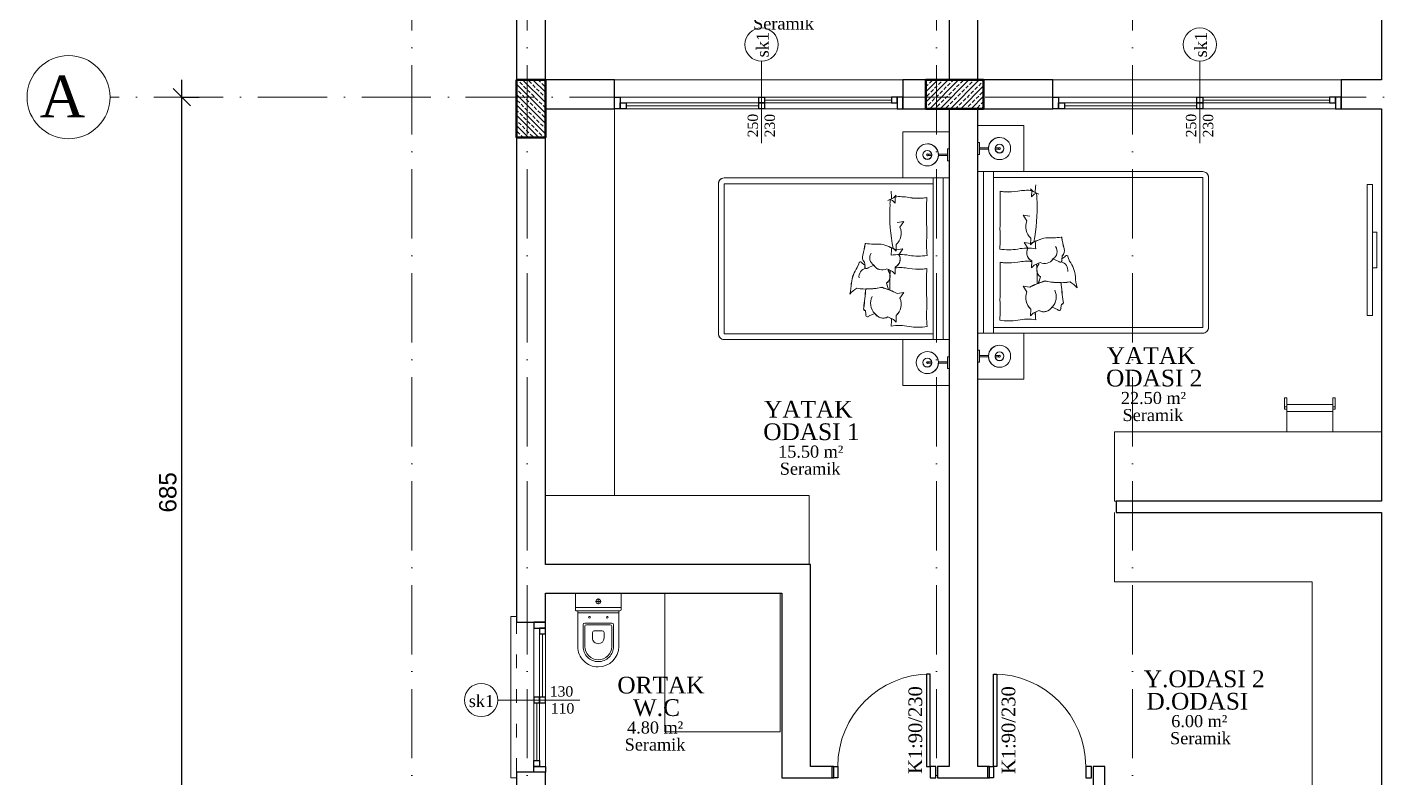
# Model space of a CAD drawing. Header units: centimetres. Extents: x 116407 to 128890, y -80763 to -76541.
# Drawn here: x 120102 to 121274, y -78575 to -77924 of the extents above; entities that cross this region are included whole.
import ezdxf
from ezdxf.enums import TextEntityAlignment as Align

# ---------------------------------------------------------------- set-up
doc = ezdxf.new("R2010")
doc.units = ezdxf.units.CM
doc.linetypes.add('ACAD_ISO03W100', pattern=[30, 12, -18])
doc.linetypes.add('ACAD_ISO10W100', pattern=[18, 12, -3, 0, -3])
doc.layers.get('0').update_dxf_attribs({"lineweight": 0})
for name, color, linetype, lineweight in [('00 aks yazi', 40, 'Continuous', 9), ('000 DUVAR UPDATED', 30, 'Continuous', 35), ('00_Axis', 70, 'ACAD_ISO10W100', 9), ('00_DUVAR', 150, 'Continuous', 30), ('00_tefriş', 253, 'Continuous', 9), ('04 DIS OLCU', 40, 'Continuous', 9), ('04 KA TAG', 171, 'Continuous', 18), ('04 PEN TAG', 71, 'Continuous', 18), ('04 pencere cam', 4, 'Continuous', 18), ('04 PENCERE DENIZLIK', 190, 'Continuous', 18), ('04 pencere kasa', 3, 'Continuous', 25), ('04 pencere plan', 2, 'Continuous', 18), ('COLUMN4', 3, 'Continuous', 50), ('D_DOL', 42, 'Continuous', 15), ('tarama', 2, 'Continuous', 18), ('TEFRIS', 21, 'Continuous', 5), ('YAZI', 7, 'Continuous', 20)]:
    doc.layers.add(name, color=color, linetype=linetype, lineweight=lineweight)
doc.styles.add('Arial_1', font='arial.ttf', dxfattribs={"height": 15})
doc.styles.get("Standard").update_dxf_attribs({"font": 'times.ttf'})
doc.dimstyles.new('Ic Olcu 1-100', dxfattribs={"dimscale": 30.48, "dimtxt": 15, "dimasz": 0.492126, "dimexe": 0.492126, "dimexo": 0.0625, "dimgap": 0.15, "dimtad": 1, "dimdec": 0, "dimzin": 0, "dimdsep": 46, "dimtxsty": 'Arial_1', "dimblk1": 'OBLIQUE', "dimblk2": 'OBLIQUE', "dimsah": 1, "dimcen": 0.09, "dimdle": 0.492126, "dimadec": 0, "dimazin": 0, "dimtfac": 1, "dimtdec": 0, "dimtix": 1, "dimtmove": 0, "dimatfit": 3, "dimfxlon": 1, "dimtvp": 1, "dimtolj": 1, "dimtzin": 0, "dimarcsym": 2})

# ---------------------------------------------------------------- blocks, each defined once
blk = doc.blocks.new('oda ismi-flat-1-flat-2-flat-1')
at = {"layer": 'YAZI'}
for tag, height, p in [('ODAISMI', 25.9, (32.8, 3.2)), ('ODAISMI', 25.9, (32.8, -31.5)), ('METREKARE', 18.7, (32.6, -58.7)), ('MALZEME', 18.7, (34.4, -85.1))]:
    blk.add_attdef(tag, text='', height=height, dxfattribs=at).set_placement(p, align=Align.CENTER)
blk = doc.blocks.new('wc')
at = {"layer": '00_tefriş', "lineweight": 5}
for p, q in [((-56532.5, -36762.4), (-56532.5, -36801.9)), ((-56517.4, -36763.4), (-56517.4, -36800.9)), ((-56517.4, -36764.3), (-56486.6, -36764.3)), ((-56515.6, -36764.3), (-56515.6, -36799.8)), ((-56506.8, -36782.1), (-56506.8, -36770.4)), ((-56486.6, -36768.8), (-56505.3, -36768.9)), ((-56486.6, -36770.3), (-56503.8, -36770.4)), ((-56528.1, -36782.1), (-56523.1, -36782.1)), ((-56525.6, -36784.6), (-56525.6, -36779.6)), ((-56506.8, -36782.1), (-56506.8, -36793.8)), ((-56505.3, -36782.1), (-56505.3, -36771.9)), ((-56505.3, -36782.1), (-56505.3, -36792.3)), ((-56500.1, -36782.1), (-56500.1, -36778.6)), ((-56500.1, -36782.1), (-56500.1, -36785.6)), ((-56498.6, -36777.1), (-56493.9, -36777.1)), ((-56488.9, -36782.1), (-56488.9, -36782.1)), ((-56468.9, -36782.1), (-56468.9, -36782.1)), ((-56486.6, -36793.8), (-56503.8, -36793.8)), ((-56498.6, -36787.1), (-56493.9, -36787.1)), ((-56517.4, -36799.8), (-56486.6, -36799.8)), ((-56486.6, -36795.3), (-56505.3, -36795.3))]:
    blk.add_line(p, q, dxfattribs=at)
for points in [[(-56532.5, -36762.4), (-56520.4, -36762.4), (-56520.4, -36801.9), (-56532.5, -36801.9)], [(-56520.4, -36762.4), (-56518.4, -36762.4)], [(-56518.4, -36801.9), (-56520.4, -36801.9)]]:
    blk.add_lwpolyline(points, dxfattribs=at)
for centre, radius in [((-56525.6, -36782.1), 2), ((-56511.9, -36774.3), 0.75), ((-56511.9, -36789.8), 0.75)]:
    blk.add_circle(centre, radius, dxfattribs=at)
for centre, radius, start, end in [((-56518.4, -36763.4), 1, 0, 90), ((-56505.3, -36770.4), 1.5, 90.0318, 180), ((-56503.8, -36771.9), 1.5, 90.0318, 180), ((-56486.6, -36782.1), 17.8, 0, 90), ((-56486.6, -36782.1), 13.2, 44.9852, 90.0601), ((-56486.6, -36782.1), 11.7, 44.9852, 90.0601), ((-56498.6, -36778.6), 1.5, 90, 180), ((-56493.9, -36782.1), 5, 0, 90), ((-56493.9, -36782.1), 5, 270, 0), ((-56486.6, -36782.1), 17.8, 270, 0), ((-56486.6, -36782.1), 11.7, 359.9386, 44.9852), ((-56486.6, -36782.1), 11.7, 315.0148, 0.0614), ((-56486.6, -36782.1), 13.2, 359.9386, 44.9852), ((-56486.6, -36782.1), 13.2, 315.0148, 0.0614), ((-56505.3, -36793.8), 1.5, 180, 269.9682), ((-56503.8, -36792.3), 1.5, 180, 269.9682), ((-56498.6, -36785.6), 1.5, 180, 270), ((-56486.6, -36782.1), 11.7, 269.9399, 315.0148), ((-56486.6, -36782.1), 13.2, 269.9399, 315.0148), ((-56518.4, -36800.9), 1, 270, 0)]:
    blk.add_arc(centre, radius, start, end, dxfattribs=at)
blk = doc.blocks.new('fdssddsfgdgffdss')
at = {"layer": 'D_DOL'}
for p, q in [((57430.7, -22199.9), (57430.7, -22381.3)), ((57435.7, -22194.9), (57565.7, -22194.9)), ((57435.7, -22199.9), (57565.7, -22199.9)), ((57435.7, -22199.9), (57435.7, -22381.3)), ((57565.7, -22199.9), (57565.7, -22381.3)), ((57570.7, -22199.9), (57570.7, -22381.3)), ((57508.3, -22315.4), (57505.2, -22316.6)), ((57503.8, -22321.7), (57507.1, -22322.1)), ((57504.5, -22319.6), (57506.3, -22322)), ((57508.6, -22324.8), (57506.4, -22329.8)), ((57545.5, -22322.5), (57548.8, -22322.9)), ((57550.3, -22325.7), (57548.2, -22330.6)), ((57509.5, -22341), (57511.7, -22346)), ((57522, -22340.6), (57527.7, -22342.5)), ((57527.7, -22342.5), (57525.3, -22337)), ((57448, -22346.8), (57445.7, -22349.2)), ((57450.3, -22341.9), (57448, -22346.8)), ((57492.2, -22354.8), (57493.1, -22349)), ((57497.2, -22351.5), (57492.2, -22354.8)), ((57514, -22348.3), (57508.1, -22348.1)), ((57510, -22342.3), (57510.9, -22342)), ((57511.7, -22346), (57514, -22348.3)), ((57529.9, -22355.6), (57530.9, -22349.8)), ((57535, -22352.4), (57529.9, -22355.6)), ((57555.8, -22349.2), (57549.8, -22349)), ((57551.2, -22341.9), (57553.4, -22346.8)), ((57553.4, -22346.8), (57555.8, -22349.2)), ((57430.7, -22354.9), (57390.7, -22354.9)), ((57390.7, -22354.9), (57390.7, -22394.9)), ((57430.7, -22354.9), (57430.7, -22394.9)), ((57430.7, -22394.9), (57430.7, -22354.9)), ((57570.7, -22354.9), (57570.7, -22394.9)), ((57570.7, -22394.9), (57570.7, -22354.9)), ((57570.7, -22354.9), (57610.7, -22354.9)), ((57610.7, -22354.9), (57610.7, -22394.9)), ((57410.1, -22379.9), (57410.1, -22376.6)), ((57411.3, -22379.9), (57411.3, -22376.6)), ((57590.1, -22379.9), (57590.1, -22376.6)), ((57591.3, -22379.9), (57591.3, -22376.6)), ((57410.1, -22393.5), (57410.1, -22385.7)), ((57411.3, -22393.5), (57411.3, -22385.7)), ((57430.7, -22381.3), (57430.7, -22389.9)), ((57570.7, -22381.3), (57430.7, -22381.3)), ((57430.7, -22389.9), (57430.7, -22381.3)), ((57570.7, -22381.3), (57570.7, -22389.9)), ((57570.7, -22389.9), (57570.7, -22381.3)), ((57590.1, -22393.5), (57590.1, -22385.7)), ((57591.3, -22393.5), (57591.3, -22385.7)), ((57390.7, -22394.9), (57430.7, -22394.9)), ((57405.6, -22393.5), (57415.9, -22393.5)), ((57405.6, -22393.5), (57405.6, -22394.9)), ((57405.6, -22394.9), (57415.9, -22394.9)), ((57415.9, -22393.5), (57415.9, -22394.9)), ((57430.7, -22389.9), (57570.7, -22389.9)), ((57610.7, -22394.9), (57570.7, -22394.9)), ((57595.9, -22393.5), (57585.6, -22393.5)), ((57585.6, -22393.5), (57585.6, -22394.9)), ((57595.9, -22394.9), (57585.6, -22394.9)), ((57595.9, -22393.5), (57595.9, -22394.9))]:
    blk.add_line(p, q, dxfattribs=at)
for points in [[(57565.7, -22381.3), (57570.7, -22381.3), (57570.7, -22354.9), (57570.7, -22199.9, 0.414214), (57565.7, -22194.9), (57435.7, -22194.9, 0.414214), (57430.7, -22199.9), (57430.7, -22381.3), (57435.7, -22381.3), (57435.7, -22199.9), (57565.7, -22199.9)], [(57506.4, -22329.8, -0.392918), (57509.5, -22341), (57510, -22342.3), (57510.9, -22342, 0.137143), (57514.6, -22343.7, -0.004907), (57517.6, -22343.6, 0.181605), (57522, -22340.6), (57527.5, -22342.4, -0.009582), (57526.8, -22340.4), (57525.3, -22337, 0.102673), (57526.3, -22315, -0.086663), (57531.3, -22308.8, -0.074176), (57521.8, -22310.3, 0.12918), (57508.3, -22315.4), (57505.2, -22316.6, 0.901035), (57504.5, -22319.6), (57506.3, -22322), (57507.1, -22322.1, -0.901035), (57508.6, -22324.8)], [(57493.1, -22349), (57492.2, -22354.8), (57497.2, -22351.5, 0.17513), (57502.4, -22352.4, 0.243964), (57508.1, -22348.1), (57508.6, -22348.1), (57514, -22348.3), (57511.7, -22346), (57510.8, -22344), (57510, -22342.3), (57509.5, -22341, 0.392918), (57506.4, -22329.8), (57508.6, -22324.8, 0.901035), (57507.1, -22322.1), (57503.8, -22321.7, 0.287202), (57497.5, -22320.1, -0.022841), (57487.8, -22322.2, 0.006283), (57487.5, -22322.7, -0.061637), (57488, -22336, 0.064503)], [(57526.8, -22340.4), (57527.7, -22342.5), (57527.5, -22342.4, 0.005935), (57527.9, -22343.6, 0.03169), (57530.9, -22349.8), (57529.9, -22355.6), (57535, -22352.4, 0.326756), (57549.8, -22349), (57555.8, -22349.2), (57553.4, -22346.8), (57552.7, -22345.1), (57551.2, -22341.9, 0.038076), (57551.7, -22340.7, 0.349611), (57548.2, -22330.6), (57550.3, -22325.7, 0.901035), (57548.8, -22322.9), (57545.5, -22322.5, 0.678372), (57543.2, -22321, -0.010137), (57526.9, -22322.8, -0.061385), (57525.5, -22336, 0.021337)], [(57517.6, -22343.6, -0.016501), (57527.9, -22343.6, -0.005935), (57527.5, -22342.4), (57522, -22340.6, -0.181605)], [(57509.8, -22371.5, -0.023883), (57509.2, -22375.6, -0.002137), (57514.8, -22375.5, -0.01041), (57542.1, -22375.7, -0.040169), (57559.4, -22375.9, 0.090908), (57559.4, -22360.3, -0.089245), (57559.2, -22344.6, -0.019198), (57552.7, -22345.1), (57553.4, -22346.8), (57555.8, -22349.2), (57549.8, -22349, -0.326756), (57535, -22352.4), (57529.9, -22355.6), (57530.9, -22349.8, -0.03169), (57527.9, -22343.6, 0.016501), (57517.6, -22343.6, -0.102864), (57514.6, -22343.7, 0.005985), (57510.8, -22344), (57511.7, -22346), (57514, -22348.3), (57508.6, -22348.1, 0.067694), (57509.1, -22360.1, -0.066607)], [(57509.8, -22371.5, -0.023883), (57509.2, -22375.6, -0.002137), (57514.8, -22375.5, -0.01041), (57542.1, -22375.7, -0.040169), (57559.4, -22375.9, 0.090908), (57559.4, -22360.3, -0.089245), (57559.2, -22344.6, -0.019198), (57552.7, -22345.1), (57553.4, -22346.8), (57555.8, -22349.2), (57549.8, -22349, -0.326756), (57535, -22352.4), (57529.9, -22355.6), (57530.9, -22349.8, -0.03169), (57527.9, -22343.6, 0.016501), (57517.6, -22343.6, -0.102864), (57514.6, -22343.7, 0.005985), (57510.8, -22344), (57511.7, -22346), (57514, -22348.3), (57508.6, -22348.1, 0.067694), (57509.1, -22360.1, -0.066607)], [(57510.8, -22344, -0.005985), (57514.6, -22343.7, -0.137143), (57510.9, -22342), (57510, -22342.3)], [(57430.7, -22394.9), (57415.9, -22394.9), (57415.9, -22393.5), (57411.3, -22393.5), (57411.3, -22385.7, 0.396737), (57420.3, -22376.1, 1), (57401.1, -22376.1, 0.396737), (57410.1, -22385.7), (57410.1, -22393.5), (57405.6, -22393.5), (57405.6, -22394.9), (57390.7, -22394.9), (57390.7, -22354.9), (57430.7, -22354.9)], [(57570.7, -22394.9), (57585.6, -22394.9), (57585.6, -22393.5), (57590.1, -22393.5), (57590.1, -22385.7, -0.396737), (57581.1, -22376.1, -1), (57600.3, -22376.1, -0.396737), (57591.3, -22385.7), (57591.3, -22393.5), (57595.9, -22393.5), (57595.9, -22394.9), (57610.7, -22394.9), (57610.7, -22354.9), (57570.7, -22354.9)], [(57420.3, -22376.1, -0.396737), (57411.3, -22385.7, -0.431909), (57401.1, -22376.1, -1)], [(57414.6, -22376.1, -0.37077), (57411.3, -22379.9), (57411.3, -22376.6, 0.182676), (57411.5, -22376.1, 1), (57410, -22376.1, 0.182676), (57410.1, -22376.6), (57410.1, -22379.9, -0.37077), (57406.9, -22376.1, -1)], [(57406.9, -22376.1, 1), (57414.6, -22376.1, 1)], [(57410, -22376.1, 1), (57411.5, -22376.1, 1)], [(57581.1, -22376.1, 0.396737), (57590.1, -22385.7, 0.431909), (57600.3, -22376.1, 1)], [(57586.9, -22376.1, 0.37077), (57590.1, -22379.9), (57590.1, -22376.6, -0.182676), (57590, -22376.1, -1), (57591.5, -22376.1, -0.182676), (57591.3, -22376.6), (57591.3, -22379.9, 0.37077), (57594.6, -22376.1, 1)], [(57594.6, -22376.1, -1), (57586.9, -22376.1, -1)], [(57591.5, -22376.1, -1), (57590, -22376.1, -1)]]:
    blk.add_lwpolyline(points, format="xyb", close=True, dxfattribs=at)
for points in [[(57491.8, -22346.4, 0.05741), (57456.1, -22343.6, -0.102864), (57453, -22343.7, 0.005985), (57449.3, -22344), (57450.2, -22346), (57452.5, -22348.3), (57447.1, -22348.1, 0.067694), (57447.6, -22360.1, -0.066607), (57448.2, -22371.5, -0.023883), (57447.7, -22375.6, -0.002137), (57453.3, -22375.5, -0.01041), (57480.6, -22375.7, -0.040169), (57497.8, -22375.9, 0.090908), (57497.8, -22360.3, -0.089245), (57497.7, -22344.6, -0.019198), (57491.2, -22345.1), (57491.9, -22346.8), (57494.2, -22349.2), (57488.3, -22349, -0.326756), (57473.5, -22352.4), (57468.4, -22355.6), (57469.4, -22349.8)], [(57491.8, -22346.4, 0.05741), (57456.1, -22343.6, -0.102864), (57453, -22343.7, 0.005985), (57449.3, -22344), (57450.2, -22346), (57452.5, -22348.3), (57447.1, -22348.1, 0.067694), (57447.6, -22360.1, -0.066607), (57448.2, -22371.5, -0.023883), (57447.7, -22375.6, -0.002137), (57453.3, -22375.5, -0.01041), (57480.6, -22375.7, -0.040169), (57497.8, -22375.9, 0.090908), (57497.8, -22360.3, -0.089245), (57497.7, -22344.6, -0.019198), (57491.2, -22345.1), (57491.9, -22346.8), (57494.2, -22349.2), (57488.3, -22349, -0.326756), (57473.5, -22352.4), (57468.4, -22355.6)]]:
    blk.add_lwpolyline(points, format="xyb", dxfattribs=at)
for points in [[(57430.7, -22389.9), (57570.7, -22389.9), (57570.7, -22381.3), (57430.7, -22381.3)], [(57430.7, -22394.9), (57570.7, -22394.9), (57570.7, -22389.9), (57430.7, -22389.9)]]:
    blk.add_lwpolyline(points, close=True, dxfattribs=at)
at = {"layer": 'D_DOL', "linetype": 'Continuous', "ltscale": 0.7}
blk.add_lwpolyline([(57570.7, -22394.9), (57430.7, -22394.9), (57430.7, -22389.9), (57570.7, -22389.9)], close=True, dxfattribs=at)
at = {"layer": 'D_DOL'}
for centre, radius in [((57410.7, -22376.1), 9.6), ((57410.7, -22376.1), 3.84), ((57410.7, -22376.1), 0.768), ((57590.7, -22376.1), 9.6), ((57590.7, -22376.1), 3.84), ((57590.7, -22376.1), 0.768)]:
    blk.add_circle(centre, radius, dxfattribs=at)
for centre, radius, start, end in [((57435.7, -22199.9), 5, 90, 180), ((57565.7, -22199.9), 5, 0, 90), ((57505, -22318.2), 1.58, 82.5727, 250.6526), ((57524.7, -22338.4), 28.3, 95.9749, 125.4178), ((57516.3, -22324.3), 7.46, 81.8936, 166.6902), ((57521.7, -22277.5), 32.7, 270.1013, 287.0702), ((57472.8, -22323.7), 54.2, 345.7162, 9.1649), ((57546.6, -22326.4), 23.3, 130.9609, 150.7731), ((57470.1, -22215.3), 108.4, 279.3886, 284.6224), ((57500, -22333.7), 7.53, 31.5495, 124.3433), ((57499.4, -22325.9), 6.09, 44.4301, 108.5269), ((57501.9, -22337), 8.57, 332.1866, 57.9895), ((57507.7, -22323.5), 1.58, 304.0071, 112.0869), ((57490.2, -21920.2), 404.2, 275.211, 277.5342), ((57539.2, -22339.9), 13, 46.2061, 116.1373), ((57544.1, -22322.2), 1.47, 348.174, 124.7815), ((57549.4, -22324.4), 1.58, 304.0071, 112.0869), ((57540.6, -22322.7), 54.2, 194.1808, 208.9434), ((57515.8, -22336.3), 7.54, 229.6098, 325.5098), ((57578.3, -22323.6), 54.2, 193.2377, 208.9434), ((57535.9, -22829.9), 489.7, 91.0714, 91.0725), ((57543.6, -22337.9), 8.57, 332.1866, 57.9895), ((57451.6, -22259.5), 85.7, 263.7463, 268.1455), ((57501.1, -22344.8), 7.74, 240.1565, 334.7315), ((57552.8, -22352.1), 44.4, 174.8952, 190.3858), ((57523.2, -22499.8), 156.3, 88.248, 94.5257), ((57540.1, -22340.5), 12.9, 246.7385, 319.119), ((57549.9, -22259.5), 85.7, 271.8545, 276.2537), ((57405.3, -22368.1), 43.1, 355.4593, 10.7019), ((57466.8, -22368.1), 43.1, 355.4593, 10.7019)]:
    blk.add_arc(centre, radius, start, end, dxfattribs=at)
blk = doc.blocks.new('_Oblique')
at = {"color": 0, "linetype": 'ByBlock', "lineweight": -2}
blk.add_line((-0.5, -0.5), (0.5, 0.5), dxfattribs=at)
blk = doc.blocks.new('*D47')
at = {"layer": '04 DIS OLCU', "color": 0, "lineweight": -2, "transparency": 16777216}
for p, q in [((120236.1, -78685), (120236.1, -77970)), ((120236.1, -77985), (120251.1, -77985)), ((120236.1, -78670), (120251.1, -78670))]:
    blk.add_line(p, q, dxfattribs=at)
at = {"layer": 'Defpoints', "color": 0, "transparency": 16777216}
for p in [(120236.1, -77985), (120236.1, -77985), (120236.1, -78670)]:
    blk.add_point(p, dxfattribs=at)
at = {"layer": '04 DIS OLCU', "color": 0, "lineweight": -2, "transparency": 16777216, "xscale": 14.9999992057106, "yscale": 14.9999992057106, "zscale": 14.9999992057106}
for p, rotation in [((120236.1, -77985), 90), ((120236.1, -78670), 270)]:
    blk.add_blockref('_Oblique', p, dxfattribs=dict(at, rotation=rotation))
at = {"layer": '04 DIS OLCU', "color": 0, "transparency": 16777216, "insert": (120223.9, -78327.5), "char_height": 15, "attachment_point": 5, "rotation": 90, "style": 'Arial_1'}
blk.add_mtext('\\A1;685', dxfattribs=at)

msp = doc.modelspace()

# ---------------------------------------------------------------- hatches: boundary and pattern name
at = {"layer": 'tarama'}
h = msp.add_hatch(dxfattribs=at)
h.set_pattern_fill('ANSI33', color=256, angle=450)
h.set_pattern_definition([(135, (186051.2175, -156457.2554), (-4.49012806, -4.49012806), []), (135, (186051.2175, -156452.765), (-4.49012806, -4.49012806), [3.175, -1.5875])])
h.paths.add_polyline_path([(120551.2, -77970), (120526.2, -77970), (120526.2, -78020), (120551.2, -78020)])
h = msp.add_hatch(dxfattribs=at)
h.set_pattern_fill('ANSI33', color=256, angle=360)
h.set_pattern_definition([(45, (42443.962, -143495), (-4.49012806, 4.49012806), []), (45, (42448.452, -143495), (-4.49012806, 4.49012806), [3.175, -1.5875])])
h.paths.add_polyline_path([(120931.2, -77995), (120931.2, -77970), (120881.2, -77970), (120881.2, -77995)])

# ---------------------------------------------------------------- linework, layer by layer
at = {"layer": '00_Axis', "linetype": 'ACAD_ISO10W100', "ltscale": 5}
for p, q in [((120435.3, -77416.8), (120435.3, -79746.5)), ((120535.3, -77416.8), (120535.3, -79746.5)), ((120890.3, -77416.8), (120890.3, -79746.5)), ((121060.3, -77416.8), (121060.3, -79746.5)), ((122344.1, -77985), (120173.8, -77985))]:
    msp.add_line(p, q, dxfattribs=at)
at = {"layer": '00_Axis', "linetype": 'ByBlock', "ltscale": 5}
msp.add_circle((120137.8, -77985), 36, dxfattribs=at)
at = {"layer": '00_DUVAR'}
for points in [[(120526.2, -77850), (120526.2, -78440), (120551.2, -78440), (120551.2, -78415), (120756.2, -78415), (120756.2, -78575), (120801.2, -78575), (120801.2, -78565), (120781.2, -78565), (120781.2, -78390), (120551.2, -78390), (120551.2, -77995), (120611.2, -77995), (120611.2, -77970), (120551.2, -77970), (120551.2, -77850)], [(120901.2, -77970), (120861.2, -77970), (120861.2, -77995), (120901.2, -77995), (120901.2, -78565), (120891.2, -78565), (120891.2, -78575), (120936.2, -78575), (120936.2, -78565), (120926.2, -78565), (120926.2, -77995), (120991.2, -77995), (120991.2, -77970), (120926.2, -77970), (120926.2, -77850), (120901.2, -77850)], [(121301.2, -77850), (121276.2, -77850), (121276.2, -77970), (121241.2, -77970), (121241.2, -77995), (121276.2, -77995), (121276.2, -78335), (121046.2, -78335), (121046.2, -78345), (121276.2, -78345), (121276.2, -78655), (121036.2, -78655), (121036.2, -78565), (121026.2, -78565), (121026.2, -78680), (121341.2, -78680), (121341.2, -78655), (121301.2, -78655)], [(120451.2, -78745), (120451.2, -78680), (120771.2, -78680), (120771.2, -78775), (120781.2, -78775), (120781.2, -78655), (120551.2, -78655), (120551.2, -78570), (120526.2, -78570), (120526.2, -78655), (120426.2, -78655), (120426.2, -78745)]]:
    msp.add_lwpolyline(points, close=True, dxfattribs=at)
at = {"layer": '00_tefriş'}
for p, q in [((121263.9, -78060.8), (121263.9, -78174.2)), ((121268.3, -78060.8), (121263.9, -78060.8)), ((121268.3, -78132.9), (121268.3, -78060.8)), ((121268.3, -78102), (121268.3, -78132.9)), ((121268.3, -78102), (121268.3, -78132.9)), ((121272.2, -78102), (121268.3, -78102)), ((121272.2, -78132.9), (121272.2, -78102)), ((121268.3, -78132.9), (121272.2, -78132.9)), ((121268.3, -78174.2), (121268.3, -78132.9)), ((121263.9, -78174.2), (121268.3, -78174.2))]:
    msp.add_line(p, q, dxfattribs=at)
for points in [[(120611.2, -77995), (120611.2, -78330.1)], [(120779.8, -78390.1), (120779.8, -78330.1), (120551.2, -78330.1)], [(121044.8, -78345), (121044.8, -78405), (121216.2, -78405), (121216.2, -78595), (121036.2, -78595)]]:
    msp.add_lwpolyline(points, dxfattribs=at)
msp.add_lwpolyline([(120654.8, -78535.1), (120754.8, -78535.1), (120754.8, -78415.1), (120654.8, -78415.1)], close=True, dxfattribs=at)
at = {"layer": '04 PEN TAG'}
for p, q in [((120738.7, -77953.8), (120738.7, -78025)), ((121118.7, -77953.8), (121118.7, -78025)), ((120510, -78507.5), (120581.2, -78507.5))]:
    msp.add_line(p, q, dxfattribs=at)
for centre in [(120738.7, -77939.4), (121118.7, -77939.4), (120495.6, -78507.5)]:
    msp.add_circle(centre, 14.4, dxfattribs=at)
at = {"layer": '04 pencere cam'}
for p, q in [((120621.2, -77992.5), (120736.2, -77992.5)), ((120741.2, -77987.5), (120851.2, -77987.5)), ((121001.2, -77992.5), (121116.2, -77992.5)), ((121121.2, -77987.5), (121231.2, -77987.5)), ((120548.7, -78450.1), (120548.7, -78505)), ((120543.7, -78510), (120543.7, -78560))]:
    msp.add_line(p, q, dxfattribs=at)
at = {"layer": '04 PENCERE DENIZLIK'}
for p, q in [((120861.2, -77970), (120611.2, -77970)), ((121241.2, -77970), (120991.2, -77970))]:
    msp.add_line(p, q, dxfattribs=at)
at = {"layer": '04 PENCERE DENIZLIK', "linetype": 'ACAD_ISO03W100'}
msp.add_line((120526.2, -78570), (120526.2, -78440.1), dxfattribs=at)
at = {"layer": '04 PENCERE DENIZLIK'}
msp.add_lwpolyline([(120526.2, -78435.1), (120521.2, -78435.1), (120521.2, -78570), (120521.2, -78575), (120526.2, -78575)], dxfattribs=at)
at = {"layer": '04 pencere kasa'}
for points in [[(120616.2, -77985), (120616.2, -77995), (120611.2, -77995), (120611.2, -77985)], [(120741.2, -77985), (120741.2, -77990), (120736.2, -77990), (120736.2, -77985)], [(120851.2, -77985), (120851.2, -77990), (120856.2, -77990), (120856.2, -77985)], [(120856.2, -77985), (120856.2, -77995), (120861.2, -77995), (120861.2, -77985)], [(120996.2, -77985), (120996.2, -77995), (120991.2, -77995), (120991.2, -77985)], [(121121.2, -77985), (121121.2, -77990), (121116.2, -77990), (121116.2, -77985)], [(121231.2, -77985), (121231.2, -77990), (121236.2, -77990), (121236.2, -77985)], [(121236.2, -77985), (121236.2, -77995), (121241.2, -77995), (121241.2, -77985)], [(120621.2, -77990), (120621.2, -77995), (120616.2, -77995), (120616.2, -77990)], [(120621.2, -77990), (120621.2, -77995), (120616.2, -77995), (120616.2, -77990)], [(120741.2, -77990), (120741.2, -77995), (120736.2, -77995), (120736.2, -77990)], [(121001.2, -77990), (121001.2, -77995), (120996.2, -77995), (120996.2, -77990)], [(121001.2, -77990), (121001.2, -77995), (120996.2, -77995), (120996.2, -77990)], [(121121.2, -77990), (121121.2, -77995), (121116.2, -77995), (121116.2, -77990)], [(120541.2, -78445.1), (120551.2, -78445.1), (120551.2, -78440.1), (120541.2, -78440.1)], [(120546.2, -78450.1), (120551.2, -78450.1), (120551.2, -78445.1), (120546.2, -78445.1)], [(120546.2, -78450.1), (120551.2, -78450.1), (120551.2, -78445.1), (120546.2, -78445.1)], [(120881.8, -78485), (120881.8, -78565), (120884.8, -78565), (120884.8, -78485)], [(120942.8, -78485), (120942.8, -78565), (120939.8, -78565), (120939.8, -78485)], [(120541.2, -78510), (120546.2, -78510), (120546.2, -78505), (120541.2, -78505)], [(120546.2, -78510), (120551.2, -78510), (120551.2, -78505), (120546.2, -78505)], [(120541.2, -78560), (120546.2, -78560), (120546.2, -78565), (120541.2, -78565)], [(120541.2, -78565), (120551.2, -78565), (120551.2, -78570), (120541.2, -78570)], [(120804.8, -78565), (120804.8, -78575), (120799.8, -78575), (120799.8, -78565)], [(120884.8, -78565), (120884.8, -78575), (120889.8, -78575), (120889.8, -78565)], [(120939.8, -78565), (120939.8, -78575), (120934.8, -78575), (120934.8, -78565)], [(121019.8, -78565), (121019.8, -78575), (121024.8, -78575), (121024.8, -78565)]]:
    msp.add_lwpolyline(points, close=True, dxfattribs=at)
at = {"layer": '04 pencere plan'}
for p, q in [((120611.2, -77985), (120861.2, -77985)), ((120991.2, -77985), (121241.2, -77985)), ((120611.2, -77995), (120861.2, -77995)), ((120621.2, -77990), (120851.2, -77990)), ((120991.2, -77995), (121241.2, -77995)), ((121001.2, -77990), (121231.2, -77990)), ((120541.2, -78440.1), (120541.2, -78570)), ((120551.2, -78440.1), (120551.2, -78570)), ((120546.2, -78450.1), (120546.2, -78560))]:
    msp.add_line(p, q, dxfattribs=at)
for centre, start, end in [((120884.8, -78565), 90, 180), ((120939.8, -78565), 0, 90)]:
    msp.add_arc(centre, 80, start, end, dxfattribs=at)
at = {"layer": 'COLUMN4', "color": 6}
for points in [[(120551.2, -77970), (120526.2, -77970), (120526.2, -78020), (120551.2, -78020)], [(120931.2, -77995), (120931.2, -77970), (120881.2, -77970), (120881.2, -77995)]]:
    msp.add_lwpolyline(points, close=True, dxfattribs=at)
at = {"layer": 'D_DOL', "lineweight": 20}
for p, q in [((121192.1, -78255.4), (121192.1, -78245.5)), ((121192.1, -78253.4), (121194.1, -78253.4)), ((121194.1, -78245.5), (121194.1, -78251.4)), ((121194.1, -78275), (121194.1, -78251.4)), ((121194.1, -78251.4), (121234.1, -78251.4)), ((121194.1, -78253.4), (121194.1, -78255.4)), ((121234.1, -78245.5), (121234.1, -78251.4)), ((121236.1, -78253.4), (121234.1, -78253.4)), ((121234.1, -78253.4), (121234.1, -78255.4)), ((121194.1, -78255.4), (121192.1, -78255.4)), ((121234.1, -78257.4), (121194.1, -78257.4)), ((121234.1, -78255.4), (121236.1, -78255.4))]:
    msp.add_line(p, q, dxfattribs=at)
at = {"layer": 'D_DOL'}
for points in [[(121194.1, -78245.5), (121192.1, -78245.5), (121192.1, -78253.4), (121194.1, -78253.4), (121194.1, -78251.4)], [(121194.1, -78253.4), (121192.1, -78253.4), (121192.1, -78255.4), (121194.1, -78255.4)], [(121234.1, -78251.4), (121194.1, -78251.4), (121194.1, -78253.4), (121194.1, -78253.4), (121194.1, -78255.4), (121194.1, -78257.4), (121234.1, -78257.4)], [(121234.1, -78245.5), (121236.1, -78245.5), (121236.1, -78253.4), (121234.1, -78253.4), (121234.1, -78251.4)], [(121234.1, -78253.4), (121236.1, -78253.4), (121236.1, -78255.4), (121234.1, -78255.4)], [(121234.1, -78257.4), (121194.1, -78257.4), (121194.1, -78275), (121234.1, -78275)]]:
    msp.add_lwpolyline(points, close=True, dxfattribs=at)
at = {"layer": 'TEFRIS'}
msp.add_lwpolyline([(121276.2, -78275), (121276.2, -78335), (121044.8, -78335), (121044.8, -78275)], close=True, dxfattribs=at)

# ---------------------------------------------------------------- block references
at = {"layer": '000 DUVAR UPDATED'}
ref = msp.add_blockref('oda ismi-flat-1-flat-2-flat-1', (120739.7, -77878.7), dxfattribs=dict(at, xscale=0.5599999999999999, yscale=0.5599999999999999, zscale=0.5599999999999999))
ref.add_attrib('METREKARE', '4.20 m²', dxfattribs={"layer": 'YAZI', "height": 10.45}).set_placement((120758.2, -77911.6), align=Align.CENTER)
ref.add_attrib('MALZEME', 'Seramik', dxfattribs={"layer": 'YAZI', "height": 10.45}).set_placement((120757.7, -77926.4), align=Align.CENTER)
ref.add_attrib('ODAISMI', 'BALKON', dxfattribs={"layer": 'YAZI', "height": 14.52}).set_placement((120758.7, -77896.4), align=Align.CENTER)
ref = msp.add_blockref('oda ismi-flat-1-flat-2-flat-1', (121060.1, -78218), dxfattribs=dict(at, xscale=0.5599999999999999, yscale=0.5599999999999999, zscale=0.5599999999999999))
ref.add_attrib('METREKARE', '22.50 m²', dxfattribs={"layer": 'YAZI', "height": 10.45}).set_placement((121078.5, -78250.9), align=Align.CENTER)
ref.add_attrib('MALZEME', 'Seramik', dxfattribs={"layer": 'YAZI', "height": 10.45}).set_placement((121078, -78265.7), align=Align.CENTER)
ref.add_attrib('ODAISMI', 'ODASI 2', dxfattribs={"layer": 'YAZI', "height": 14.52}).set_placement((121079.1, -78235.7), align=Align.CENTER)
ref.add_attrib('ODAISMI', 'YATAK', dxfattribs={"layer": 'YAZI', "height": 14.52}).set_placement((121076.4, -78216.2), align=Align.CENTER)
ref = msp.add_blockref('oda ismi-flat-1-flat-2-flat-1', (120762.9, -78264.5), dxfattribs=dict(at, xscale=0.5599999999999999, yscale=0.5599999999999999, zscale=0.5599999999999999))
ref.add_attrib('METREKARE', '15.50 m²', dxfattribs={"layer": 'YAZI', "height": 10.45}).set_placement((120781.3, -78297.4), align=Align.CENTER)
ref.add_attrib('MALZEME', 'Seramik', dxfattribs={"layer": 'YAZI', "height": 10.45}).set_placement((120780.8, -78312.2), align=Align.CENTER)
ref.add_attrib('ODAISMI', 'ODASI 1', dxfattribs={"layer": 'YAZI', "height": 14.52}).set_placement((120781.9, -78282.2), align=Align.CENTER)
ref.add_attrib('ODAISMI', 'YATAK', dxfattribs={"layer": 'YAZI', "height": 14.52}).set_placement((120779.2, -78262.7), align=Align.CENTER)
ref = msp.add_blockref('oda ismi-flat-1-flat-2-flat-1', (120665.2, -78503.6), dxfattribs=dict(at, xscale=-0.5599999999999999, yscale=0.5599999999999999, zscale=0.5599999999999999))
ref.add_attrib('METREKARE', '4.80 m²', dxfattribs={"layer": 'YAZI', "height": 10.45}).set_placement((120646.4, -78536.5), align=Align.CENTER)
ref.add_attrib('MALZEME', 'Seramik', dxfattribs={"layer": 'YAZI', "height": 10.45}).set_placement((120646.3, -78551.3), align=Align.CENTER)
ref.add_attrib('ODAISMI', 'W.C', dxfattribs={"layer": 'YAZI', "height": 14.52}).set_placement((120647.5, -78521.3), align=Align.CENTER)
ref.add_attrib('ODAISMI', 'ORTAK', dxfattribs={"layer": 'YAZI', "height": 14.52}).set_placement((120651.4, -78501.8), align=Align.CENTER)
ref = msp.add_blockref('oda ismi-flat-1-flat-2-flat-1', (121138.2, -78498.2), dxfattribs=dict(at, xscale=-0.5599999999999999, yscale=0.5599999999999999, zscale=0.5599999999999999))
ref.add_attrib('METREKARE', '6.00 m²', dxfattribs={"layer": 'YAZI', "height": 10.45}).set_placement((121118.2, -78531), align=Align.CENTER)
ref.add_attrib('MALZEME', 'Seramik', dxfattribs={"layer": 'YAZI', "height": 10.45}).set_placement((121119.2, -78545.8), align=Align.CENTER)
ref.add_attrib('ODAISMI', 'D.ODASI ', dxfattribs={"layer": 'YAZI', "height": 14.52}).set_placement((121119.3, -78515.8), align=Align.CENTER)
ref.add_attrib('ODAISMI', 'Y.ODASI 2', dxfattribs={"layer": 'YAZI', "height": 14.52}).set_placement((121122.5, -78496.4), align=Align.CENTER)
at = {"layer": '00_DUVAR', "xscale": -1, "rotation": 90}
msp.add_blockref('fdssddsfgdgffdss', (98506.3, -20624.3), dxfattribs=at)
at = {"layer": '00_DUVAR', "rotation": 270}
msp.add_blockref('fdssddsfgdgffdss', (143321.1, -20618.8), dxfattribs=at)
at = {"layer": '00_DUVAR', "lineweight": 20, "rotation": 270}
msp.add_blockref('wc', (157379.2, -134947.6), dxfattribs=at)

# ---------------------------------------------------------------- texts
at = {"layer": '00 aks yazi', "insert": (120152.1, -77966.5), "char_height": 36, "width": 76.753, "attachment_point": 3}
msp.add_mtext('A', dxfattribs=at)
at = {"layer": '04 KA TAG', "width": 0.990646}
for p in [(120877.9, -78495.5), (120958.7, -78495.5)]:
    msp.add_text('K1:90/230', height=11.89, rotation=90, dxfattribs=at).set_placement(p, align=Align.RIGHT)
at = {"layer": '04 PEN TAG', "color": 5}
for p in [(120739.3, -77939.5), (121119.3, -77939.5)]:
    msp.add_text('sk1', height=10.5, rotation=90, dxfattribs=at).set_placement(p, align=Align.MIDDLE)
at = {"layer": '04 PEN TAG', "color": 3}
for p in [(120735.6, -78019.8), (121115.6, -78019.8)]:
    msp.add_text('250', height=9, rotation=90, dxfattribs=at).set_placement(p)
at = {"layer": '04 PEN TAG', "color": 1}
for p in [(120750.3, -78009.7), (121130.3, -78009.7)]:
    msp.add_text('230', height=9, rotation=90, dxfattribs=at).set_placement(p, align=Align.CENTER)
at = {"layer": '04 PEN TAG', "color": 3}
msp.add_text('130', height=9, dxfattribs=at).set_placement((120555, -78504.5))
at = {"layer": '04 PEN TAG', "color": 5}
msp.add_text('sk1', height=10.5, dxfattribs=at).set_placement((120495.8, -78508.1), align=Align.MIDDLE)
at = {"layer": '04 PEN TAG', "color": 1}
msp.add_text('110', height=9, dxfattribs=at).set_placement((120566.1, -78519.2), align=Align.CENTER)

# ---------------------------------------------------------------- dimensions: what is measured, and where the dimension line sits
at = {"layer": '04 DIS OLCU'}
dim = msp.add_linear_dim(base=(120236.1, -77985), p1=(120236.1, -78670), p2=(120236.1, -77985), angle=90, dimstyle='Ic Olcu 1-100', override={"dimpost": '<>', "dimtmove": 1}, dxfattribs=at)
dim.commit()
dim.dimension.update_dxf_attribs({"geometry": '*D47', "text_midpoint": (120223.9, -78327.5)})

doc.saveas('drawing.dxf')
